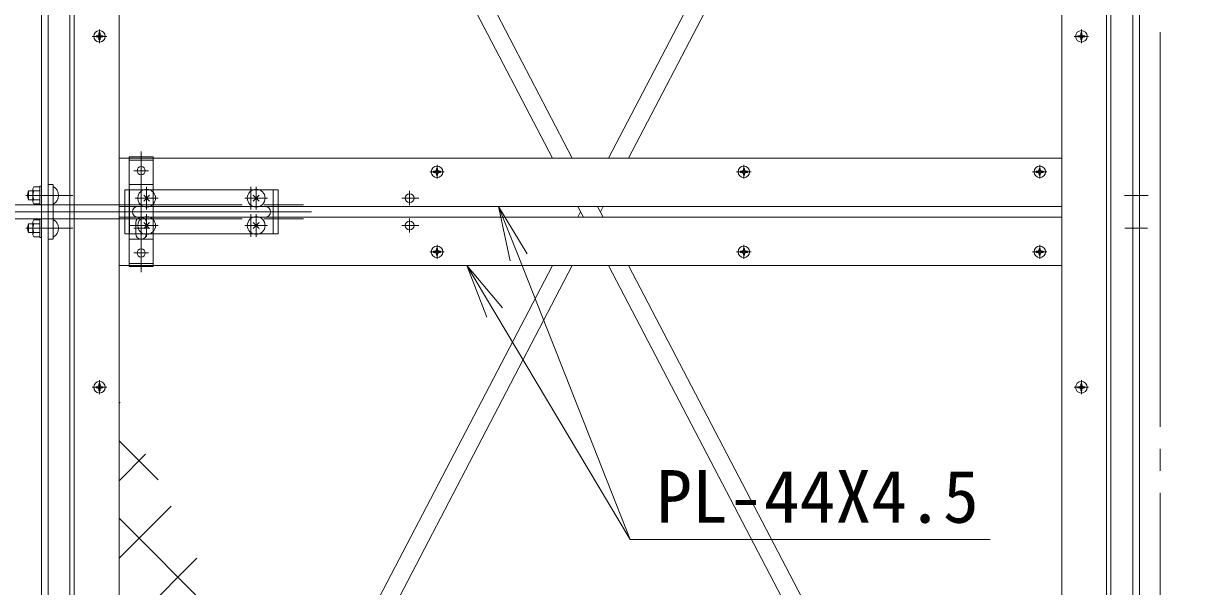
# Model space of a CAD drawing. Units: millimetres, scale not verified. Extents: x -5936 to 5936, y -4198 to 4198.
# Drawn here: x -4332 to -3271, y -312 to 202 of the extents above; entities that cross this region are included whole.
import ezdxf
from ezdxf.enums import TextEntityAlignment as Align

# ---------------------------------------------------------------- set-up
doc = ezdxf.new("R2010")
doc.units = ezdxf.units.MM
doc.header["$LTSCALE"] = 20
doc.linetypes.add('LONG_CHAIN', pattern=[21, 18, -1, 1, -1])
doc.linetypes.add('LONG_DASHED2', pattern=[13, 12, -1])
for name, color, linetype, lineweight in [('0-0_D-STR3', 3, 'Continuous', 9), ('0-1_22', 7, 'Continuous', 9), ('0-2_D-STR1', 1, 'Continuous', 9), ('0-3_D-BGD', 7, 'Continuous', 9), ('0-4_D-BMK', 2, 'LONG_CHAIN', 9), ('0-9_D-STR-TXT', 7, 'Continuous', 9), ('0-E_27', 3, 'Continuous', 9), ('0-F_31', 3, 'Continuous', 9)]:
    doc.layers.add(name, color=color, linetype=linetype, lineweight=lineweight)
doc.styles.add('ＭＳ ゴシック', font='')
doc.styles.get('ＭＳ ゴシック').set_extended_font_data('MS Gothic')

# ---------------------------------------------------------------- blocks, each defined once
blk = doc.blocks.new('G19')
at = {"layer": '0-1_22'}
for p, q in [((31380.9, 80441.2), (31394.4, 80454.7)), ((32092.3, 79043.9), (31380.9, 79755.3)), ((31380.9, 79026.9), (31862.4, 79508.5)), ((31380.9, 77612.7), (32330.5, 78562.4)), ((33476.7, 76245.2), (31380.9, 78341.1)), ((31380.9, 76198.5), (32798.5, 77616.2))]:
    blk.add_line(p, q, dxfattribs=at)
blk = doc.blocks.new('G24')
at = {"layer": '0-1_22'}
for p, q in [((50680.9, 94084.3), (57426.4, 100829.9)), ((50680.9, 95498.5), (56012.2, 100829.9)), ((50680.9, 96912.7), (54598, 100829.9)), ((50680.9, 98326.9), (53183.8, 100829.9)), ((50680.9, 99741.2), (51769.6, 100829.9)), ((58657.1, 93491.2), (51318.5, 100829.9)), ((58657.1, 94905.4), (52732.7, 100829.9)), ((58657.1, 96319.7), (54146.9, 100829.9)), ((58657.1, 97733.9), (55561.2, 100829.9)), ((58657.1, 99148.1), (56975.4, 100829.9)), ((58657.1, 100562.3), (58389.6, 100829.9)), ((47613.2, 98878.3), (45761.7, 100729.9)), ((45771.2, 100488.4), (46012.7, 100729.9)), ((46239.3, 99542.2), (47426.9, 100729.9)), ((48098.6, 99807.1), (47175.9, 100729.9)), ((50680.9, 92670.1), (58657.1, 100646.4)), ((46707.3, 98596), (48295.9, 100184.6)), ((58657.1, 92077), (50680.9, 100053.3)), ((48580.9, 99324.9), (48335.7, 99570)), ((50680.9, 91255.9), (58657.1, 99532.1)), ((47503.9, 97978.4), (48580.9, 99055.4)), ((48580.9, 97910.6), (47850.3, 98641.2)), ((58657.1, 90662.8), (50680.9, 98639.1)), ((47127.7, 97949.6), (46928.6, 98148.7)), ((50919.8, 90080.6), (58657.1, 97817.9)), ((48580.9, 96496.4), (47364.9, 97712.4)), ((47643.4, 96703.7), (48580.9, 97641.2)), ((58075.9, 89829.8), (50680.9, 97224.9)), ((48111.5, 95757.5), (48580.9, 96226.9)), ((56661.7, 89829.8), (50680.9, 95810.6)), ((48580.9, 95082.2), (48313.1, 95350)), ((55247.5, 89829.8), (50680.9, 94396.4)), ((48579.5, 93911.4), (48580.9, 93912.7)), ((53833.2, 89829.8), (50680.9, 92982.2)), ((58657.1, 82177.5), (51081.9, 89752.7)), ((58657.1, 85005.9), (53833.2, 89829.8)), ((58324.6, 86752.7), (55247.5, 89829.8)), ((58657.1, 87834.4), (56661.7, 89829.8)), ((58657.1, 89248.6), (58075.9, 89829.8)), ((53728.1, 84403.6), (58657.1, 89332.6)), ((54196.1, 83457.4), (58657.1, 87918.4)), ((58657.1, 80763.3), (52466.4, 86954)), ((54664.2, 82511.3), (58362, 86209)), ((55132.2, 81565.1), (59042.9, 85475.7)), ((58657.1, 79349.1), (53850.8, 84155.4)), ((55600.3, 80618.9), (58657.1, 83675.8)), ((56068.3, 79672.8), (58657.1, 82261.6)), ((56536.4, 78726.6), (58657.1, 80847.4)), ((57472.5, 76834.3), (58657.1, 78018.9)), ((57940.5, 75888.1), (58657.1, 76604.7)), ((58657.1, 75106.5), (58004.2, 75759.4)), ((58408.6, 74941.9), (58657.1, 75190.5))]:
    blk.add_line(p, q, dxfattribs=at)
for points in [[(51387.8, 89134.4), (52083.3, 89829.8), (58657.1, 96403.7)], [(51855.9, 88188.2), (53497.5, 89829.8), (58657.1, 94989.5)], [(52323.9, 87242.1), (54911.7, 89829.8), (58657.1, 93575.3)], [(52792, 86295.9), (56325.9, 89829.8), (58657.1, 92161.1)], [(58657.1, 83591.7), (52419, 89829.8), (50680.9, 91568)], [(53260, 85349.7), (57740.1, 89829.8), (58657.1, 90746.9)], [(58657.1, 77934.9), (58562.2, 78029.8), (55235.3, 81356.7)], [(57004.4, 77780.4), (57253.8, 78029.8), (58657.1, 79433.2)], [(58657.1, 76520.7), (57148, 78029.8), (56619.7, 78558.1)]]:
    blk.add_lwpolyline(points, dxfattribs=at)

msp = doc.modelspace()

# ---------------------------------------------------------------- linework, layer by layer
at = {"layer": '0-0_D-STR3'}
for p, q in [((-4262.53, 191.34), (-4263.53, 190.34)), ((-4261.53, 192.99), (-4262.53, 192.99)), ((-4262.53, 191.34), (-4262.53, 192.99)), ((-4262.03, 196.22), (-4262.03, 183.62)), ((-4261.53, 192.99), (-4261.53, 191.34)), ((-4261.53, 191.34), (-4260.53, 190.34)), ((-3366.53, 191.34), (-3367.53, 190.34)), ((-3365.53, 192.99), (-3366.53, 192.99)), ((-3366.53, 191.34), (-3366.53, 192.99)), ((-3366.03, 196.22), (-3366.03, 183.62)), ((-3365.53, 192.99), (-3365.53, 191.34)), ((-3365.53, 191.34), (-3364.53, 190.34)), ((-4268.65, 189.84), (-4255.48, 189.84)), ((-4265.18, 189.34), (-4263.53, 189.34)), ((-4262.53, 188.34), (-4263.53, 189.34)), ((-4262.53, 188.34), (-4262.53, 186.69)), ((-4261.53, 186.69), (-4262.53, 186.69)), ((-4261.53, 188.34), (-4260.53, 189.34)), ((-4261.53, 186.69), (-4261.53, 188.34)), ((-4258.88, 190.34), (-4260.53, 190.34)), ((-4258.88, 189.34), (-4260.53, 189.34)), ((-4258.88, 189.34), (-4258.88, 190.34)), ((-3372.65, 189.84), (-3359.48, 189.84)), ((-3369.18, 189.34), (-3367.53, 189.34)), ((-3366.53, 188.34), (-3367.53, 189.34)), ((-3366.53, 188.34), (-3366.53, 186.69)), ((-3365.53, 186.69), (-3366.53, 186.69)), ((-3365.53, 188.34), (-3364.53, 189.34)), ((-3365.53, 186.69), (-3365.53, 188.34)), ((-3362.88, 190.34), (-3364.53, 190.34)), ((-3362.88, 189.34), (-3364.53, 189.34)), ((-3362.88, 189.34), (-3362.88, 190.34)), ((-3960.65, 66.34), (-3947.48, 66.34)), ((-3957.18, 65.84), (-3955.53, 65.84)), ((-3954.53, 67.84), (-3955.53, 66.84)), ((-3954.53, 64.84), (-3955.53, 65.84)), ((-3953.53, 69.49), (-3954.53, 69.49)), ((-3954.53, 67.84), (-3954.53, 69.49)), ((-3954.53, 64.84), (-3954.53, 63.19)), ((-3954.03, 72.72), (-3954.03, 60.12)), ((-3953.53, 69.49), (-3953.53, 67.84)), ((-3953.53, 67.84), (-3952.53, 66.84)), ((-3953.53, 64.84), (-3952.53, 65.84)), ((-3953.53, 63.19), (-3953.53, 64.84)), ((-3950.88, 66.84), (-3952.53, 66.84)), ((-3950.88, 65.84), (-3952.53, 65.84)), ((-3950.88, 65.84), (-3950.88, 66.84)), ((-3680.65, 66.34), (-3667.48, 66.34)), ((-3677.18, 65.84), (-3675.53, 65.84)), ((-3674.53, 67.84), (-3675.53, 66.84)), ((-3674.53, 64.84), (-3675.53, 65.84)), ((-3673.53, 69.49), (-3674.53, 69.49)), ((-3674.53, 67.84), (-3674.53, 69.49)), ((-3674.53, 64.84), (-3674.53, 63.19)), ((-3674.03, 72.72), (-3674.03, 60.12)), ((-3673.53, 69.49), (-3673.53, 67.84)), ((-3673.53, 67.84), (-3672.53, 66.84)), ((-3673.53, 64.84), (-3672.53, 65.84)), ((-3673.53, 63.19), (-3673.53, 64.84)), ((-3670.88, 66.84), (-3672.53, 66.84)), ((-3670.88, 65.84), (-3672.53, 65.84)), ((-3670.88, 65.84), (-3670.88, 66.84)), ((-3410.65, 66.34), (-3397.48, 66.34)), ((-3407.18, 65.84), (-3405.53, 65.84)), ((-3404.53, 67.84), (-3405.53, 66.84)), ((-3404.53, 64.84), (-3405.53, 65.84)), ((-3403.53, 69.49), (-3404.53, 69.49)), ((-3404.53, 67.84), (-3404.53, 69.49)), ((-3404.53, 64.84), (-3404.53, 63.19)), ((-3404.03, 72.72), (-3404.03, 60.12)), ((-3403.53, 69.49), (-3403.53, 67.84)), ((-3403.53, 67.84), (-3402.53, 66.84)), ((-3403.53, 64.84), (-3402.53, 65.84)), ((-3403.53, 63.19), (-3403.53, 64.84)), ((-3400.88, 66.84), (-3402.53, 66.84)), ((-3400.88, 65.84), (-3402.53, 65.84)), ((-3400.88, 65.84), (-3400.88, 66.84)), ((-3953.53, 63.19), (-3954.53, 63.19)), ((-3673.53, 63.19), (-3674.53, 63.19)), ((-3403.53, 63.19), (-3404.53, 63.19)), ((-3326.7, 44.84), (-3305.25, 44.84)), ((-3326.33, 14.84), (-3305.62, 14.84)), ((-3960.65, -6.66), (-3947.48, -6.66)), ((-3957.18, -7.16), (-3955.53, -7.16)), ((-3954.53, -5.16), (-3955.53, -6.16)), ((-3954.53, -8.16), (-3955.53, -7.16)), ((-3953.53, -3.51), (-3954.53, -3.51)), ((-3954.53, -5.16), (-3954.53, -3.51)), ((-3954.53, -8.16), (-3954.53, -9.81)), ((-3953.53, -9.81), (-3954.53, -9.81)), ((-3954.03, -0.28), (-3954.03, -12.88)), ((-3953.53, -3.51), (-3953.53, -5.16)), ((-3953.53, -5.16), (-3952.53, -6.16)), ((-3953.53, -8.16), (-3952.53, -7.16)), ((-3953.53, -9.81), (-3953.53, -8.16)), ((-3950.88, -6.16), (-3952.53, -6.16)), ((-3950.88, -7.16), (-3952.53, -7.16)), ((-3950.88, -7.16), (-3950.88, -6.16)), ((-3680.65, -6.66), (-3667.48, -6.66)), ((-3677.18, -7.16), (-3675.53, -7.16)), ((-3674.53, -5.16), (-3675.53, -6.16)), ((-3674.53, -8.16), (-3675.53, -7.16)), ((-3673.53, -3.51), (-3674.53, -3.51)), ((-3674.53, -5.16), (-3674.53, -3.51)), ((-3674.53, -8.16), (-3674.53, -9.81)), ((-3673.53, -9.81), (-3674.53, -9.81)), ((-3674.03, -0.28), (-3674.03, -12.88)), ((-3673.53, -3.51), (-3673.53, -5.16)), ((-3673.53, -5.16), (-3672.53, -6.16)), ((-3673.53, -8.16), (-3672.53, -7.16)), ((-3673.53, -9.81), (-3673.53, -8.16)), ((-3670.88, -6.16), (-3672.53, -6.16)), ((-3670.88, -7.16), (-3672.53, -7.16)), ((-3670.88, -7.16), (-3670.88, -6.16)), ((-3410.65, -6.66), (-3397.48, -6.66)), ((-3407.18, -7.16), (-3405.53, -7.16)), ((-3404.53, -5.16), (-3405.53, -6.16)), ((-3404.53, -8.16), (-3405.53, -7.16)), ((-3403.53, -3.51), (-3404.53, -3.51)), ((-3404.53, -5.16), (-3404.53, -3.51)), ((-3404.53, -8.16), (-3404.53, -9.81)), ((-3403.53, -9.81), (-3404.53, -9.81)), ((-3404.03, -0.28), (-3404.03, -12.88)), ((-3403.53, -3.51), (-3403.53, -5.16)), ((-3403.53, -5.16), (-3402.53, -6.16)), ((-3403.53, -8.16), (-3402.53, -7.16)), ((-3403.53, -9.81), (-3403.53, -8.16)), ((-3400.88, -6.16), (-3402.53, -6.16)), ((-3400.88, -7.16), (-3402.53, -7.16)), ((-3400.88, -7.16), (-3400.88, -6.16)), ((-4261.53, -127.01), (-4262.53, -127.01)), ((-4262.53, -128.66), (-4262.53, -127.01)), ((-4262.03, -123.78), (-4262.03, -136.38)), ((-4261.53, -127.01), (-4261.53, -128.66)), ((-3365.53, -127.01), (-3366.53, -127.01)), ((-3366.53, -128.66), (-3366.53, -127.01)), ((-3366.03, -123.78), (-3366.03, -136.38)), ((-3365.53, -127.01), (-3365.53, -128.66)), ((-4268.65, -130.16), (-4255.48, -130.16)), ((-4265.18, -130.66), (-4263.53, -130.66)), ((-4262.53, -128.66), (-4263.53, -129.66)), ((-4262.53, -131.66), (-4263.53, -130.66)), ((-4262.53, -131.66), (-4262.53, -133.31)), ((-4261.53, -133.31), (-4262.53, -133.31)), ((-4261.53, -128.66), (-4260.53, -129.66)), ((-4261.53, -131.66), (-4260.53, -130.66)), ((-4261.53, -133.31), (-4261.53, -131.66)), ((-4258.88, -129.66), (-4260.53, -129.66)), ((-4258.88, -130.66), (-4260.53, -130.66)), ((-4258.88, -130.66), (-4258.88, -129.66)), ((-3372.65, -130.16), (-3359.48, -130.16)), ((-3369.18, -130.66), (-3367.53, -130.66)), ((-3366.53, -128.66), (-3367.53, -129.66)), ((-3366.53, -131.66), (-3367.53, -130.66)), ((-3366.53, -131.66), (-3366.53, -133.31)), ((-3365.53, -133.31), (-3366.53, -133.31)), ((-3365.53, -128.66), (-3364.53, -129.66)), ((-3365.53, -131.66), (-3364.53, -130.66)), ((-3365.53, -133.31), (-3365.53, -131.66)), ((-3362.88, -129.66), (-3364.53, -129.66)), ((-3362.88, -130.66), (-3364.53, -130.66)), ((-3362.88, -130.66), (-3362.88, -129.66))]:
    msp.add_line(p, q, dxfattribs=at)
for points in [[(-4265.18, 189.34), (-4265.18, 190.34), (-4263.53, 190.34)], [(-3369.18, 189.34), (-3369.18, 190.34), (-3367.53, 190.34)], [(-3957.18, 65.84), (-3957.18, 66.84), (-3955.53, 66.84)], [(-3677.18, 65.84), (-3677.18, 66.84), (-3675.53, 66.84)], [(-3407.18, 65.84), (-3407.18, 66.84), (-3405.53, 66.84)], [(-3957.18, -7.16), (-3957.18, -6.16), (-3955.53, -6.16)], [(-3677.18, -7.16), (-3677.18, -6.16), (-3675.53, -6.16)], [(-3407.18, -7.16), (-3407.18, -6.16), (-3405.53, -6.16)], [(-4265.18, -130.66), (-4265.18, -129.66), (-4263.53, -129.66)], [(-3369.18, -130.66), (-3369.18, -129.66), (-3367.53, -129.66)]]:
    msp.add_lwpolyline(points, dxfattribs=at)
for centre, radius in [((-4262.03, 189.84), 5.25), ((-3366.03, 189.84), 5.25), ((-3954.03, 66.34), 5.25), ((-3674.03, 66.34), 5.25), ((-3404.03, 66.34), 5.25), ((-3979.03, 42.34), 4), ((-3979.03, 17.34), 4), ((-3954.03, -6.66), 5.25), ((-3674.03, -6.66), 5.25), ((-3404.03, -6.66), 5.25), ((-4262.03, -130.16), 5.25), ((-3366.03, -130.16), 5.25)]:
    msp.add_circle(centre, radius, dxfattribs=at)
at = {"layer": '0-1_22', "color": 3}
for p, q in [((-4329.25, 44.84), (-4286.47, 44.84)), ((-4329.25, 14.84), (-4286.47, 14.84))]:
    msp.add_line(p, q, dxfattribs=at)
at = {"layer": '0-2_D-STR1'}
for p, q in [((-4315.03, 1424.84), (-4315.03, -1185.16)), ((-4309.03, 1424.84), (-4309.03, -1185.16)), ((-4289.03, 1424.84), (-4289.03, -855.16)), ((-4285.03, 1424.84), (-4285.03, -851.16)), ((-4244.03, 1424.84), (-4244.03, -810.16)), ((-3384.03, 1424.84), (-3384.03, -810.16)), ((-3343.03, 1424.84), (-3343.03, -851.16)), ((-3339.03, 1424.84), (-3339.03, -855.16)), ((-3319.03, 1424.84), (-3319.03, -1185.16)), ((-3313.03, 1424.84), (-3313.03, -1185.16)), ((-3830.61, 78.84), (-4244.03, 869.84)), ((-3797.45, 78.84), (-3384.03, 869.84)), ((-3848.67, 78.84), (-4244.03, 835.3)), ((-3779.39, 78.84), (-3384.03, 835.3)), ((-3384.03, 78.84), (-4244.03, 78.84)), ((-4224.03, 52.91), (-4224.03, 79.79)), ((-4235.03, 34.84), (-4244.03, 34.84)), ((-4213.03, 34.84), (-4235.03, 34.84)), ((-3384.03, 34.84), (-4213.03, 34.84)), ((-3820.44, 24.84), (-3825.67, 34.84)), ((-3802.39, 24.84), (-3807.62, 34.84)), ((-3805, 29.84), (-3802.39, 34.84)), ((-4235.03, 24.84), (-4244.03, 24.84)), ((-4213.03, 24.84), (-4235.03, 24.84)), ((-4161.95, 24.84), (-4213.03, 24.84)), ((-3825.67, 24.84), (-3823.06, 29.84)), ((-4224.03, 6.77), (-4224.03, -20.11)), ((-3384.03, -19.16), (-4244.03, -19.16)), ((-4244.03, -810.16), (-3830.61, -19.16)), ((-4244.03, -775.62), (-3848.67, -19.16)), ((-3384.03, -810.16), (-3797.45, -19.16)), ((-3384.03, -775.62), (-3779.39, -19.16))]:
    msp.add_line(p, q, dxfattribs=at)
msp.add_lwpolyline([(-3384.03, 24.84), (-4142.95, 24.84), (-4161.95, 24.84)], dxfattribs=at)
at = {"layer": '0-3_D-BGD'}
for p, q in [((-3979.03, 35.79), (-3979.03, 48.85)), ((-3986.19, 42.34), (-3970.77, 42.34)), ((-3979.03, 23.9), (-3979.03, 10.84)), ((-3986.19, 17.34), (-3970.77, 17.34))]:
    msp.add_line(p, q, dxfattribs=at)
at = {"layer": '0-4_D-BMK'}
for p, q in [((-3294.03, 1453.75), (-3294.03, -1197.4)), ((-4224.03, 31.95), (-4224.03, 52.74)), ((-4124.03, 31.95), (-4124.03, 52.74)), ((-4224.03, 27.74), (-4224.03, 6.95)), ((-4124.03, 27.74), (-4124.03, 6.95)), ((-4235.03, 17.34), (-4213.03, 17.34)), ((-4217.29, 14.84), (-4230.77, 14.84)), ((-4224.03, 9.84), (-4224.03, 19.84))]:
    msp.add_line(p, q, dxfattribs=at)
at = {"layer": '0-9_D-STR-TXT'}
for p, q in [((-3887.18, -14.72), (-3897.82, 34.84)), ((-3908.47, -66.35), (-3926.98, -19.16))]:
    msp.add_line(p, q, dxfattribs=at)
for points in [[(-3871.68, -8.59), (-3897.82, 34.84), (-3879.43, -11.65), (-3777.7, -268.89), (-3777.34, -268.89), (-3776.34, -268.89)], [(-3894.17, -57.8), (-3926.98, -19.16), (-3901.32, -62.07), (-3777.7, -268.89), (-3770.5, -268.89), (-3449.25, -268.89)]]:
    msp.add_lwpolyline(points, dxfattribs=at)
at = {"layer": '0-E_27'}
for p, q in [((-4213.03, 79.84), (-4235.03, 79.84)), ((-4235.03, 79.84), (-4235.03, -20.16)), ((-4213.03, 76.84), (-4235.03, 76.84)), ((-4224.03, -25.1), (-4224.03, 84.78)), ((-4213.03, 79.84), (-4213.03, -20.16)), ((-4217.41, 67.34), (-4230.65, 67.34)), ((-4309.03, 54.84), (-4304.53, 54.84)), ((-4309.03, 54.84), (-4309.03, 4.84)), ((-4304.24, 54.84), (-4304.24, 4.84)), ((-4213.03, 54.84), (-4235.03, 54.84)), ((-4234.53, 49.84), (-4234.53, 9.84)), ((-4234.53, 49.84), (-4234.53, 9.84)), ((-4221.68, 39.69), (-4216.38, 44.99)), ((-4216.38, 39.69), (-4221.68, 44.99)), ((-4219.03, 31.95), (-4219.03, 52.74)), ((-4121.68, 39.69), (-4116.38, 44.99)), ((-4116.38, 39.69), (-4121.68, 44.99)), ((-4119.03, 31.95), (-4119.03, 52.74)), ((-4229.42, 42.34), (-4208.64, 42.34)), ((-4108.63, 42.34), (-4129.42, 42.34)), ((-4219.03, 27.74), (-4219.03, 6.95)), ((-4119.03, 27.74), (-4119.03, 6.95)), ((-4217.29, 14.84), (-4230.77, 14.84)), ((-4229.42, 17.34), (-4208.64, 17.34)), ((-4229.03, 9.84), (-4229.03, 19.84)), ((-4221.68, 14.69), (-4216.38, 19.99)), ((-4216.38, 14.69), (-4221.68, 19.99)), ((-4219.03, 9.84), (-4219.03, 19.84)), ((-4108.63, 17.34), (-4129.42, 17.34)), ((-4121.68, 19.99), (-4116.38, 14.69)), ((-4116.38, 19.99), (-4121.68, 14.69)), ((-4309.03, 4.84), (-4304.53, 4.84)), ((-4235.03, 4.84), (-4213.03, 4.84)), ((-4217.41, -7.66), (-4230.65, -7.66)), ((-4213.03, -17.16), (-4235.03, -17.16)), ((-4235.03, -20.16), (-4213.03, -20.16))]:
    msp.add_line(p, q, dxfattribs=at)
at = {"layer": '0-E_27', "linetype": 'LONG_DASHED2'}
for p, q in [((-4099.03, 49.84), (-4239.03, 49.84)), ((-4239.03, 9.84), (-4239.03, 49.84)), ((-4103.53, 49.84), (-4103.53, 9.84)), ((-4099.03, 9.84), (-4099.03, 49.84)), ((-4372.01, 36.34), (-4076.01, 36.34)), ((-4372.01, 23.34), (-4076.01, 23.34)), ((-4099.03, 9.84), (-4239.03, 9.84))]:
    msp.add_line(p, q, dxfattribs=at)
at = {"layer": '0-E_27', "linetype": 'LONG_CHAIN'}
msp.add_line((-4380.59, 29.84), (-4068.69, 29.84), dxfattribs=at)
at = {"layer": '0-E_27'}
for centre, radius in [((-4224.03, 67.34), 3.75), ((-4119.03, 42.34), 8.14), ((-4119.03, 17.34), 8.14), ((-4224.03, -7.66), 3.75)]:
    msp.add_circle(centre, radius, dxfattribs=at)
for centre, radius, start, end in [((-4219.03, 42.34), 8.14, 42.48082, 317.51915), ((-4219.03, 42.34), 8.14, 317.51915, 42.48082), ((-4227.03, 29.84), 5, 90.00001, 269.99932), ((-4111.03, 29.84), 5, 270.00071, 90.00002), ((-4224.03, 19.84), 5, 0.00035, 180.00001), ((-4219.03, 17.34), 8.14, 42.4809, 317.51907), ((-4219.03, 17.34), 8.14, 317.51907, 42.4809), ((-4224.03, 9.84), 5, 180.00002, 0.00001)]:
    msp.add_arc(centre, radius, start, end, dxfattribs=at)
at = {"layer": '0-F_31'}
for p, q in [((-4323.03, 48.84), (-4326.73, 48.84)), ((-4326.73, 40.84), (-4326.73, 48.84)), ((-4323.03, 50.72), (-4321.9, 52.68)), ((-4323.03, 38.96), (-4323.03, 50.72)), ((-4321.9, 52.68), (-4316.63, 52.68)), ((-4321.9, 48.84), (-4316.63, 48.84)), ((-4323.03, 40.84), (-4326.73, 40.84)), ((-4323.03, 38.96), (-4321.9, 37)), ((-4321.9, 40.84), (-4316.63, 40.84)), ((-4321.9, 37), (-4316.63, 37)), ((-4316.63, 36.44), (-4315.03, 36.44)), ((-4316.63, 23.24), (-4315.03, 23.24)), ((-4316.63, 23.24), (-4316.63, 6.44)), ((-4323.03, 18.84), (-4326.73, 18.84)), ((-4326.73, 18.84), (-4326.73, 10.84)), ((-4323.03, 10.84), (-4326.73, 10.84)), ((-4323.03, 20.72), (-4323.03, 8.96)), ((-4321.9, 18.84), (-4316.63, 18.84)), ((-4321.9, 10.84), (-4316.63, 10.84)), ((-4316.63, 6.44), (-4315.03, 6.44))]:
    msp.add_line(p, q, dxfattribs=at)
for points in [[(-4316.63, 36.44), (-4316.63, 53.24), (-4315.03, 53.24)], [(-4323.03, 20.72), (-4321.9, 22.68), (-4316.63, 22.68)], [(-4323.03, 8.96), (-4321.9, 7), (-4316.63, 7)]]:
    msp.add_lwpolyline(points, dxfattribs=at)
for centre, radius, start, end in [((-4319.8, 44.84), 8, 150, 210), ((-4321.07, 50.62), 1.96, 177.032, 245.05701), ((-4315.39, 44.84), 7.63, 148.40741, 211.59259), ((-4308.97, 44.84), 9.41, 300.21596, 59.78404), ((-4321.07, 39.06), 1.96, 114.94299, 182.968), ((-4308.97, 14.84), 9.41, 300.21596, 59.78404), ((-4319.8, 14.84), 8, 150, 210), ((-4321.07, 20.62), 1.96, 177.032, 245.05701), ((-4315.39, 14.84), 7.63, 148.40741, 211.59259), ((-4321.07, 9.06), 1.96, 114.94299, 182.968)]:
    msp.add_arc(centre, radius, start, end, dxfattribs=at)

# ---------------------------------------------------------------- block references
at = {"layer": '0-0_D-STR3', "xscale": 0.05, "yscale": 0.05}
for name, p in [('G24', (-5803.07, -4166.65)), ('G19', (-5813.07, -4166.65))]:
    msp.add_blockref(name, p, dxfattribs=at)

# ---------------------------------------------------------------- texts
at = {"layer": '0-9_D-STR-TXT', "style": 'ＭＳ ゴシック'}
msp.add_text('PL-44X4.5', height=48.09, dxfattribs=at).set_placement((-3754.05, -268.14), align=Align.BOTTOM_LEFT)

doc.saveas('drawing.dxf')
